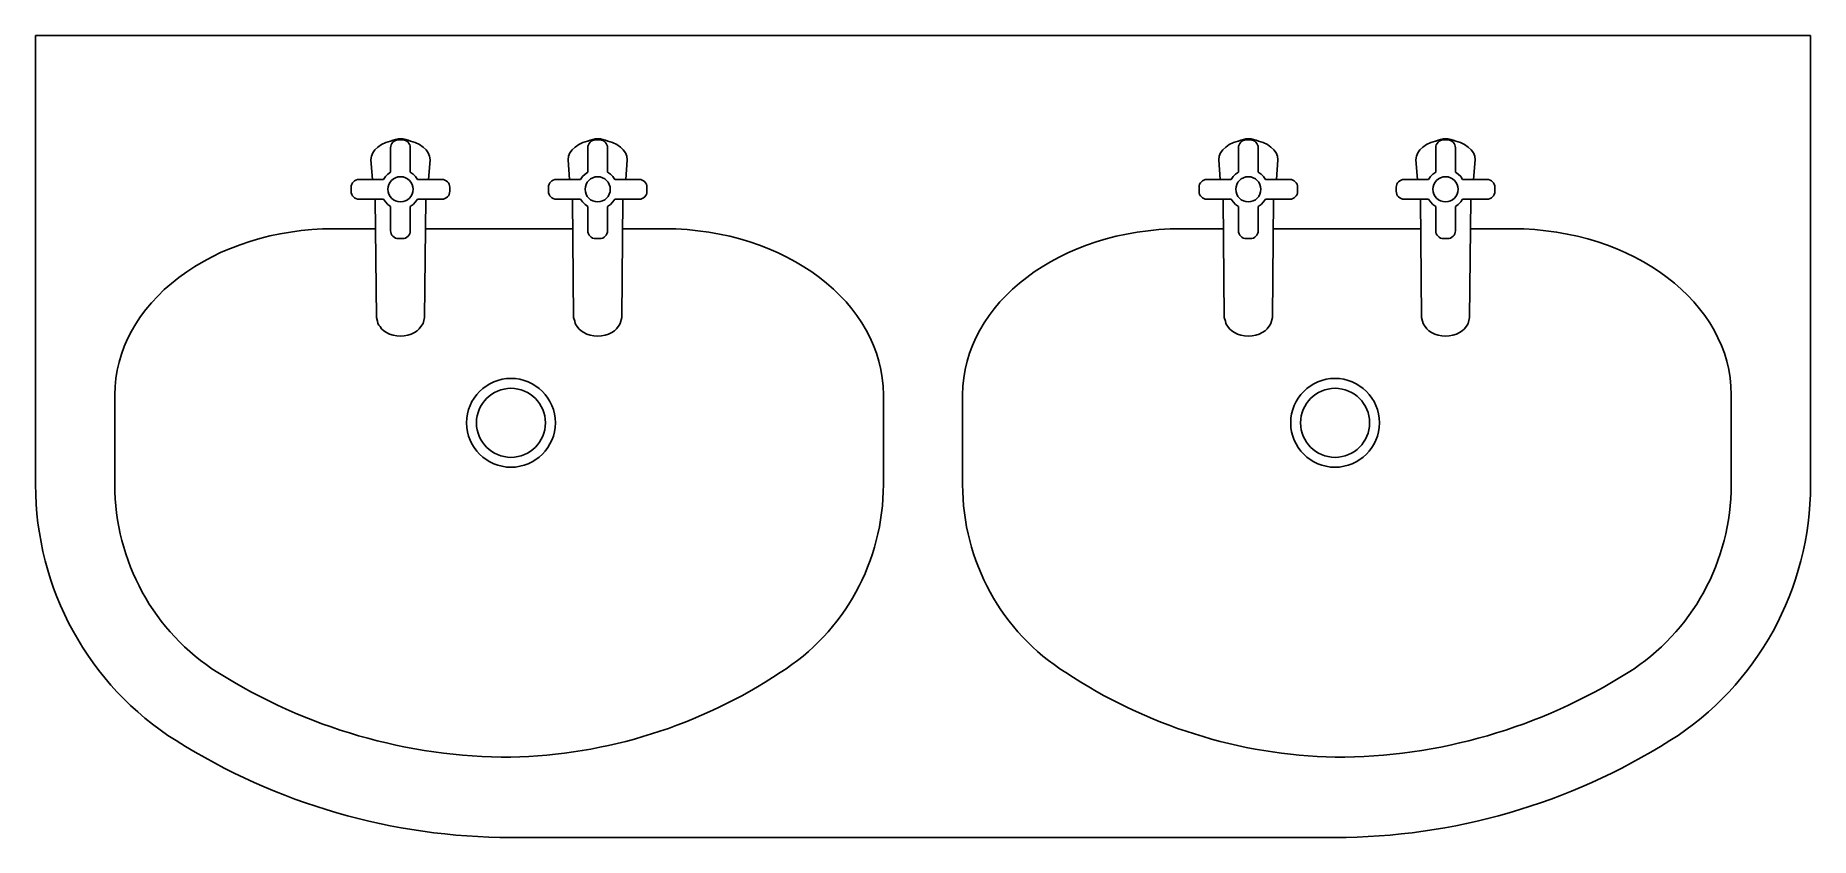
# Model space of a CAD drawing. Header units: millimetres. Extents: x -450 to 450, y 0 to 406.
import ezdxf

# ---------------------------------------------------------------- set-up
doc = ezdxf.new("R2010")
doc.units = ezdxf.units.MM
doc.layers.add('ceco.net 363', color=7, linetype='Continuous')

msp = doc.modelspace()

# ---------------------------------------------------------------- linework, layer by layer
at = {"layer": 'ceco.net 363', "linetype": 'Continuous'}
for p, q in [((449.99, 406.39), (-450, 406.39)), ((-450, 406.39), (-450, 178.81)), ((449.99, 406.39), (449.99, 178.81)), ((-274.59, 351.12), (-276.44, 349.89)), ((-274.59, 351.12), (-276.44, 349.89)), ((-272.45, 352.12), (-274.59, 351.12)), ((-272.45, 352.12), (-274.59, 351.12)), ((-270.08, 352.86), (-272.45, 352.12)), ((-270.08, 352.86), (-272.45, 352.12)), ((-269.95, 352.88), (-270.08, 352.86)), ((-269.95, 352.88), (-270.08, 352.86)), ((-265.95, 353.46), (-263.95, 353.46)), ((-259.82, 352.86), (-259.95, 352.88)), ((-259.82, 352.86), (-259.95, 352.88)), ((-257.45, 352.12), (-259.82, 352.86)), ((-257.45, 352.12), (-259.82, 352.86)), ((-255.31, 351.12), (-257.45, 352.12)), ((-255.31, 351.12), (-257.45, 352.12)), ((-253.46, 349.89), (-255.31, 351.12)), ((-253.46, 349.89), (-255.31, 351.12)), ((-174.59, 351.12), (-176.44, 349.89)), ((-174.59, 351.12), (-176.44, 349.89)), ((-172.45, 352.12), (-174.59, 351.12)), ((-172.45, 352.12), (-174.59, 351.12)), ((-170.08, 352.86), (-172.45, 352.12)), ((-170.08, 352.86), (-172.45, 352.12)), ((-169.95, 352.88), (-170.08, 352.86)), ((-169.95, 352.88), (-170.08, 352.86)), ((-165.95, 353.46), (-163.95, 353.46)), ((-159.82, 352.86), (-159.95, 352.88)), ((-159.82, 352.86), (-159.95, 352.88)), ((-157.45, 352.12), (-159.82, 352.86)), ((-157.45, 352.12), (-159.82, 352.86)), ((-155.31, 351.12), (-157.45, 352.12)), ((-155.31, 351.12), (-157.45, 352.12)), ((-153.46, 349.89), (-155.31, 351.12)), ((-153.46, 349.89), (-155.31, 351.12)), ((155.31, 351.12), (153.46, 349.89)), ((155.31, 351.12), (153.46, 349.89)), ((157.45, 352.12), (155.31, 351.12)), ((157.45, 352.12), (155.31, 351.12)), ((159.82, 352.86), (157.45, 352.12)), ((159.82, 352.86), (157.45, 352.12)), ((159.95, 352.88), (159.82, 352.86)), ((159.95, 352.88), (159.82, 352.86)), ((163.95, 353.46), (165.95, 353.46)), ((170.08, 352.86), (169.95, 352.88)), ((170.08, 352.86), (169.95, 352.88)), ((172.45, 352.12), (170.08, 352.86)), ((172.45, 352.12), (170.08, 352.86)), ((174.59, 351.12), (172.45, 352.12)), ((174.59, 351.12), (172.45, 352.12)), ((176.44, 349.89), (174.59, 351.12)), ((176.44, 349.89), (174.59, 351.12)), ((255.31, 351.12), (253.46, 349.89)), ((255.31, 351.12), (253.46, 349.89)), ((257.45, 352.12), (255.31, 351.12)), ((257.45, 352.12), (255.31, 351.12)), ((259.82, 352.86), (257.45, 352.12)), ((259.82, 352.86), (257.45, 352.12)), ((259.95, 352.88), (259.82, 352.86)), ((259.95, 352.88), (259.82, 352.86)), ((263.95, 353.46), (265.95, 353.46)), ((270.08, 352.86), (269.95, 352.88)), ((270.08, 352.86), (269.95, 352.88)), ((272.45, 352.12), (270.08, 352.86)), ((272.45, 352.12), (270.08, 352.86)), ((274.59, 351.12), (272.45, 352.12)), ((274.59, 351.12), (272.45, 352.12)), ((276.44, 349.89), (274.59, 351.12)), ((276.44, 349.89), (274.59, 351.12)), ((-279.72, 345.2), (-279.95, 343.46)), ((-279.72, 345.2), (-279.95, 343.46)), ((-279.95, 343.46), (-279.2, 333.46)), ((-279.95, 343.46), (-279.2, 333.46)), ((-279.04, 346.88), (-279.72, 345.2)), ((-279.04, 346.88), (-279.72, 345.2)), ((-277.94, 348.46), (-279.04, 346.88)), ((-277.94, 348.46), (-279.04, 346.88)), ((-276.44, 349.89), (-277.94, 348.46)), ((-276.44, 349.89), (-277.94, 348.46)), ((-269.95, 337.12), (-269.95, 349.46)), ((-259.95, 337.12), (-259.95, 349.46)), ((-251.96, 348.46), (-253.46, 349.89)), ((-251.96, 348.46), (-253.46, 349.89)), ((-250.85, 346.88), (-251.96, 348.46)), ((-250.85, 346.88), (-251.96, 348.46)), ((-250.18, 345.2), (-250.85, 346.88)), ((-250.18, 345.2), (-250.85, 346.88)), ((-249.95, 343.46), (-250.7, 333.46)), ((-249.95, 343.46), (-250.7, 333.46)), ((-249.95, 343.46), (-250.18, 345.2)), ((-249.95, 343.46), (-250.18, 345.2)), ((-179.72, 345.2), (-179.95, 343.46)), ((-179.72, 345.2), (-179.95, 343.46)), ((-179.95, 343.46), (-179.2, 333.46)), ((-179.95, 343.46), (-179.2, 333.46)), ((-179.04, 346.88), (-179.72, 345.2)), ((-179.04, 346.88), (-179.72, 345.2)), ((-177.94, 348.46), (-179.04, 346.88)), ((-177.94, 348.46), (-179.04, 346.88)), ((-176.44, 349.89), (-177.94, 348.46)), ((-176.44, 349.89), (-177.94, 348.46)), ((-169.95, 337.12), (-169.95, 349.46)), ((-159.95, 337.12), (-159.95, 349.46)), ((-151.96, 348.46), (-153.46, 349.89)), ((-151.96, 348.46), (-153.46, 349.89)), ((-150.85, 346.88), (-151.96, 348.46)), ((-150.85, 346.88), (-151.96, 348.46)), ((-150.18, 345.2), (-150.85, 346.88)), ((-150.18, 345.2), (-150.85, 346.88)), ((-149.95, 343.46), (-150.7, 333.46)), ((-149.95, 343.46), (-150.7, 333.46)), ((-149.95, 343.46), (-150.18, 345.2)), ((-149.95, 343.46), (-150.18, 345.2)), ((150.18, 345.2), (149.95, 343.46)), ((150.18, 345.2), (149.95, 343.46)), ((149.95, 343.46), (150.7, 333.46)), ((149.95, 343.46), (150.7, 333.46)), ((150.85, 346.88), (150.18, 345.2)), ((150.85, 346.88), (150.18, 345.2)), ((151.96, 348.46), (150.85, 346.88)), ((151.96, 348.46), (150.85, 346.88)), ((153.46, 349.89), (151.96, 348.46)), ((153.46, 349.89), (151.96, 348.46)), ((159.95, 337.12), (159.95, 349.46)), ((169.95, 337.12), (169.95, 349.46)), ((177.94, 348.46), (176.44, 349.89)), ((177.94, 348.46), (176.44, 349.89)), ((179.04, 346.88), (177.94, 348.46)), ((179.04, 346.88), (177.94, 348.46)), ((179.72, 345.2), (179.04, 346.88)), ((179.72, 345.2), (179.04, 346.88)), ((179.95, 343.46), (179.2, 333.46)), ((179.95, 343.46), (179.2, 333.46)), ((179.95, 343.46), (179.72, 345.2)), ((179.95, 343.46), (179.72, 345.2)), ((250.18, 345.2), (249.95, 343.46)), ((250.18, 345.2), (249.95, 343.46)), ((249.95, 343.46), (250.7, 333.46)), ((249.95, 343.46), (250.7, 333.46)), ((250.85, 346.88), (250.18, 345.2)), ((250.85, 346.88), (250.18, 345.2)), ((251.96, 348.46), (250.85, 346.88)), ((251.96, 348.46), (250.85, 346.88)), ((253.46, 349.89), (251.96, 348.46)), ((253.46, 349.89), (251.96, 348.46)), ((259.95, 337.12), (259.95, 349.46)), ((269.95, 337.12), (269.95, 349.46)), ((277.94, 348.46), (276.44, 349.89)), ((277.94, 348.46), (276.44, 349.89)), ((279.04, 346.88), (277.94, 348.46)), ((279.04, 346.88), (277.94, 348.46)), ((279.72, 345.2), (279.04, 346.88)), ((279.72, 345.2), (279.04, 346.88)), ((279.95, 343.46), (279.2, 333.46)), ((279.95, 343.46), (279.2, 333.46)), ((279.95, 343.46), (279.72, 345.2)), ((279.95, 343.46), (279.72, 345.2)), ((-285.95, 333.46), (-273.61, 333.46)), ((-272.61, 334.89), (-273.61, 333.46)), ((-272.61, 334.89), (-273.61, 333.46)), ((-271.38, 336.12), (-272.61, 334.89)), ((-271.38, 336.12), (-272.61, 334.89)), ((-269.95, 337.12), (-271.38, 336.12)), ((-269.95, 337.12), (-271.38, 336.12)), ((-258.52, 336.12), (-259.95, 337.12)), ((-258.52, 336.12), (-259.95, 337.12)), ((-257.29, 334.89), (-258.52, 336.12)), ((-257.29, 334.89), (-258.52, 336.12)), ((-256.29, 333.46), (-257.29, 334.89)), ((-256.29, 333.46), (-257.29, 334.89)), ((-256.29, 333.46), (-243.95, 333.46)), ((-185.95, 333.46), (-173.61, 333.46)), ((-172.61, 334.89), (-173.61, 333.46)), ((-172.61, 334.89), (-173.61, 333.46)), ((-171.38, 336.12), (-172.61, 334.89)), ((-171.38, 336.12), (-172.61, 334.89)), ((-169.95, 337.12), (-171.38, 336.12)), ((-169.95, 337.12), (-171.38, 336.12)), ((-158.52, 336.12), (-159.95, 337.12)), ((-158.52, 336.12), (-159.95, 337.12)), ((-157.29, 334.89), (-158.52, 336.12)), ((-157.29, 334.89), (-158.52, 336.12)), ((-156.29, 333.46), (-157.29, 334.89)), ((-156.29, 333.46), (-157.29, 334.89)), ((-156.29, 333.46), (-143.95, 333.46)), ((143.95, 333.46), (156.29, 333.46)), ((157.29, 334.89), (156.29, 333.46)), ((157.29, 334.89), (156.29, 333.46)), ((158.52, 336.12), (157.29, 334.89)), ((158.52, 336.12), (157.29, 334.89)), ((159.95, 337.12), (158.52, 336.12)), ((159.95, 337.12), (158.52, 336.12)), ((171.38, 336.12), (169.95, 337.12)), ((171.38, 336.12), (169.95, 337.12)), ((172.61, 334.89), (171.38, 336.12)), ((172.61, 334.89), (171.38, 336.12)), ((173.61, 333.46), (172.61, 334.89)), ((173.61, 333.46), (172.61, 334.89)), ((173.61, 333.46), (185.95, 333.46)), ((243.95, 333.46), (256.29, 333.46)), ((257.29, 334.89), (256.29, 333.46)), ((257.29, 334.89), (256.29, 333.46)), ((258.52, 336.12), (257.29, 334.89)), ((258.52, 336.12), (257.29, 334.89)), ((259.95, 337.12), (258.52, 336.12)), ((259.95, 337.12), (258.52, 336.12)), ((271.38, 336.12), (269.95, 337.12)), ((271.38, 336.12), (269.95, 337.12)), ((272.61, 334.89), (271.38, 336.12)), ((272.61, 334.89), (271.38, 336.12)), ((273.61, 333.46), (272.61, 334.89)), ((273.61, 333.46), (272.61, 334.89)), ((273.61, 333.46), (285.95, 333.46)), ((-289.95, 329.46), (-289.95, 327.46)), ((-239.95, 327.46), (-239.95, 329.46)), ((-189.95, 329.46), (-189.95, 327.46)), ((-139.95, 327.46), (-139.95, 329.46)), ((139.95, 329.46), (139.95, 327.46)), ((189.95, 327.46), (189.95, 329.46)), ((239.95, 329.46), (239.95, 327.46)), ((289.95, 327.46), (289.95, 329.46)), ((-285.95, 323.46), (-273.61, 323.46)), ((-277.74, 323.46), (-277.17, 263.46)), ((-277.74, 323.46), (-277.17, 263.46)), ((-273.61, 323.46), (-272.61, 322.03)), ((-273.61, 323.46), (-272.61, 322.03)), ((-272.61, 322.03), (-271.38, 320.8)), ((-272.61, 322.03), (-271.38, 320.8)), ((-271.38, 320.8), (-269.95, 319.8)), ((-271.38, 320.8), (-269.95, 319.8)), ((-269.95, 307.46), (-269.95, 319.8)), ((-259.95, 319.8), (-258.52, 320.8)), ((-259.95, 319.8), (-258.52, 320.8)), ((-259.95, 307.46), (-259.95, 319.8)), ((-258.52, 320.8), (-257.29, 322.03)), ((-258.52, 320.8), (-257.29, 322.03)), ((-257.29, 322.03), (-256.29, 323.46)), ((-257.29, 322.03), (-256.29, 323.46)), ((-256.29, 323.46), (-243.95, 323.46)), ((-252.16, 323.46), (-252.73, 263.46)), ((-252.16, 323.46), (-252.73, 263.46)), ((-185.95, 323.46), (-173.61, 323.46)), ((-177.74, 323.46), (-177.17, 263.46)), ((-177.74, 323.46), (-177.17, 263.46)), ((-173.61, 323.46), (-172.61, 322.03)), ((-173.61, 323.46), (-172.61, 322.03)), ((-172.61, 322.03), (-171.38, 320.8)), ((-172.61, 322.03), (-171.38, 320.8)), ((-171.38, 320.8), (-169.95, 319.8)), ((-171.38, 320.8), (-169.95, 319.8)), ((-169.95, 307.46), (-169.95, 319.8)), ((-159.95, 319.8), (-158.52, 320.8)), ((-159.95, 319.8), (-158.52, 320.8)), ((-159.95, 307.46), (-159.95, 319.8)), ((-158.52, 320.8), (-157.29, 322.03)), ((-158.52, 320.8), (-157.29, 322.03)), ((-157.29, 322.03), (-156.29, 323.46)), ((-157.29, 322.03), (-156.29, 323.46)), ((-156.29, 323.46), (-143.95, 323.46)), ((-152.16, 323.46), (-152.73, 263.46)), ((-152.16, 323.46), (-152.73, 263.46)), ((143.95, 323.46), (156.29, 323.46)), ((152.16, 323.46), (152.73, 263.46)), ((152.16, 323.46), (152.73, 263.46)), ((156.29, 323.46), (157.29, 322.03)), ((156.29, 323.46), (157.29, 322.03)), ((157.29, 322.03), (158.52, 320.8)), ((157.29, 322.03), (158.52, 320.8)), ((158.52, 320.8), (159.95, 319.8)), ((158.52, 320.8), (159.95, 319.8)), ((159.95, 307.46), (159.95, 319.8)), ((169.95, 319.8), (171.38, 320.8)), ((169.95, 319.8), (171.38, 320.8)), ((169.95, 307.46), (169.95, 319.8)), ((171.38, 320.8), (172.61, 322.03)), ((171.38, 320.8), (172.61, 322.03)), ((172.61, 322.03), (173.61, 323.46)), ((172.61, 322.03), (173.61, 323.46)), ((173.61, 323.46), (185.95, 323.46)), ((177.74, 323.46), (177.17, 263.46)), ((177.74, 323.46), (177.17, 263.46)), ((243.95, 323.46), (256.29, 323.46)), ((252.16, 323.46), (252.73, 263.46)), ((252.16, 323.46), (252.73, 263.46)), ((256.29, 323.46), (257.29, 322.03)), ((256.29, 323.46), (257.29, 322.03)), ((257.29, 322.03), (258.52, 320.8)), ((257.29, 322.03), (258.52, 320.8)), ((258.52, 320.8), (259.95, 319.8)), ((258.52, 320.8), (259.95, 319.8)), ((259.95, 307.46), (259.95, 319.8)), ((269.95, 319.8), (271.38, 320.8)), ((269.95, 319.8), (271.38, 320.8)), ((269.95, 307.46), (269.95, 319.8)), ((271.38, 320.8), (272.61, 322.03)), ((271.38, 320.8), (272.61, 322.03)), ((272.61, 322.03), (273.61, 323.46)), ((272.61, 322.03), (273.61, 323.46)), ((273.61, 323.46), (285.95, 323.46)), ((277.74, 323.46), (277.17, 263.46)), ((277.74, 323.46), (277.17, 263.46)), ((-277.6, 308.45), (-298.92, 308.45)), ((-177.6, 308.45), (-252.3, 308.45)), ((-130.98, 308.45), (-152.3, 308.45)), ((152.3, 308.45), (130.97, 308.45)), ((252.3, 308.45), (177.6, 308.45)), ((298.92, 308.45), (277.6, 308.45)), ((-265.95, 303.46), (-263.95, 303.46)), ((-165.95, 303.46), (-163.95, 303.46)), ((163.95, 303.46), (165.95, 303.46)), ((263.95, 303.46), (265.95, 303.46)), ((-277.17, 263.46), (-276.61, 261.63)), ((-277.17, 263.46), (-276.61, 261.63)), ((-276.61, 261.63), (-276.38, 260.51)), ((-252.73, 263.46), (-253.52, 260.51)), ((-252.73, 263.46), (-253.52, 260.51)), ((-177.17, 263.46), (-176.61, 261.63)), ((-177.17, 263.46), (-176.61, 261.63)), ((-176.61, 261.63), (-176.38, 260.51)), ((-152.73, 263.46), (-153.52, 260.51)), ((-152.73, 263.46), (-153.52, 260.51)), ((152.73, 263.46), (153.29, 261.63)), ((152.73, 263.46), (153.29, 261.63)), ((153.29, 261.63), (153.52, 260.51)), ((177.17, 263.46), (176.38, 260.51)), ((177.17, 263.46), (176.38, 260.51)), ((252.73, 263.46), (253.29, 261.63)), ((252.73, 263.46), (253.29, 261.63)), ((253.29, 261.63), (253.52, 260.51)), ((277.17, 263.46), (276.38, 260.51)), ((277.17, 263.46), (276.38, 260.51)), ((-275.86, 259.59), (-276.38, 260.51)), ((-275.86, 259.59), (-276.38, 260.51)), ((-275.86, 259.59), (-275.31, 258.95)), ((-275.86, 259.59), (-275.31, 258.95)), ((-274.5, 257.79), (-275.31, 258.95)), ((-274.5, 257.79), (-275.31, 258.95)), ((-273.4, 256.74), (-274.5, 257.79)), ((-273.4, 256.74), (-274.5, 257.79)), ((-272.04, 255.83), (-273.4, 256.74)), ((-272.04, 255.83), (-273.4, 256.74)), ((-270.46, 255.09), (-272.04, 255.83)), ((-270.46, 255.09), (-272.04, 255.83)), ((-268.72, 254.55), (-270.46, 255.09)), ((-268.72, 254.55), (-270.46, 255.09)), ((-266.86, 254.22), (-268.72, 254.55)), ((-266.86, 254.22), (-268.72, 254.55)), ((-264.95, 254.11), (-266.86, 254.22)), ((-264.95, 254.11), (-266.86, 254.22)), ((-263.03, 254.22), (-264.95, 254.11)), ((-263.03, 254.22), (-264.95, 254.11)), ((-261.18, 254.55), (-263.03, 254.22)), ((-261.18, 254.55), (-263.03, 254.22)), ((-259.44, 255.09), (-261.18, 254.55)), ((-259.44, 255.09), (-261.18, 254.55)), ((-257.86, 255.83), (-259.44, 255.09)), ((-257.86, 255.83), (-259.44, 255.09)), ((-256.5, 256.74), (-257.86, 255.83)), ((-256.5, 256.74), (-257.86, 255.83)), ((-255.4, 257.79), (-256.5, 256.74)), ((-255.4, 257.79), (-256.5, 256.74)), ((-254.04, 259.59), (-255.4, 257.79)), ((-254.04, 259.59), (-255.4, 257.79)), ((-253.52, 260.51), (-254.04, 259.59)), ((-253.52, 260.51), (-254.04, 259.59)), ((-175.86, 259.59), (-176.38, 260.51)), ((-175.86, 259.59), (-176.38, 260.51)), ((-175.86, 259.59), (-175.31, 258.95)), ((-175.86, 259.59), (-175.31, 258.95)), ((-174.5, 257.79), (-175.31, 258.95)), ((-174.5, 257.79), (-175.31, 258.95)), ((-173.4, 256.74), (-174.5, 257.79)), ((-173.4, 256.74), (-174.5, 257.79)), ((-172.04, 255.83), (-173.4, 256.74)), ((-172.04, 255.83), (-173.4, 256.74)), ((-170.46, 255.09), (-172.04, 255.83)), ((-170.46, 255.09), (-172.04, 255.83)), ((-168.72, 254.55), (-170.46, 255.09)), ((-168.72, 254.55), (-170.46, 255.09)), ((-166.86, 254.22), (-168.72, 254.55)), ((-166.86, 254.22), (-168.72, 254.55)), ((-164.95, 254.11), (-166.86, 254.22)), ((-164.95, 254.11), (-166.86, 254.22)), ((-163.03, 254.22), (-164.95, 254.11)), ((-163.03, 254.22), (-164.95, 254.11)), ((-161.18, 254.55), (-163.03, 254.22)), ((-161.18, 254.55), (-163.03, 254.22)), ((-159.44, 255.09), (-161.18, 254.55)), ((-159.44, 255.09), (-161.18, 254.55)), ((-157.86, 255.83), (-159.44, 255.09)), ((-157.86, 255.83), (-159.44, 255.09)), ((-156.5, 256.74), (-157.86, 255.83)), ((-156.5, 256.74), (-157.86, 255.83)), ((-155.4, 257.79), (-156.5, 256.74)), ((-155.4, 257.79), (-156.5, 256.74)), ((-154.04, 259.59), (-155.4, 257.79)), ((-154.04, 259.59), (-155.4, 257.79)), ((-153.52, 260.51), (-154.04, 259.59)), ((-153.52, 260.51), (-154.04, 259.59)), ((154.04, 259.59), (153.52, 260.51)), ((154.04, 259.59), (153.52, 260.51)), ((154.04, 259.59), (154.59, 258.95)), ((154.04, 259.59), (154.59, 258.95)), ((155.4, 257.79), (154.59, 258.95)), ((155.4, 257.79), (154.59, 258.95)), ((156.5, 256.74), (155.4, 257.79)), ((156.5, 256.74), (155.4, 257.79)), ((157.86, 255.83), (156.5, 256.74)), ((157.86, 255.83), (156.5, 256.74)), ((159.44, 255.09), (157.86, 255.83)), ((159.44, 255.09), (157.86, 255.83)), ((161.18, 254.55), (159.44, 255.09)), ((161.18, 254.55), (159.44, 255.09)), ((163.03, 254.22), (161.18, 254.55)), ((163.03, 254.22), (161.18, 254.55)), ((164.95, 254.11), (163.03, 254.22)), ((164.95, 254.11), (163.03, 254.22)), ((166.86, 254.22), (164.95, 254.11)), ((166.86, 254.22), (164.95, 254.11)), ((168.72, 254.55), (166.86, 254.22)), ((168.72, 254.55), (166.86, 254.22)), ((170.46, 255.09), (168.72, 254.55)), ((170.46, 255.09), (168.72, 254.55)), ((172.04, 255.83), (170.46, 255.09)), ((172.04, 255.83), (170.46, 255.09)), ((173.4, 256.74), (172.04, 255.83)), ((173.4, 256.74), (172.04, 255.83)), ((174.5, 257.79), (173.4, 256.74)), ((174.5, 257.79), (173.4, 256.74)), ((175.86, 259.59), (174.5, 257.79)), ((175.86, 259.59), (174.5, 257.79)), ((176.38, 260.51), (175.86, 259.59)), ((176.38, 260.51), (175.86, 259.59)), ((254.04, 259.59), (253.52, 260.51)), ((254.04, 259.59), (253.52, 260.51)), ((254.04, 259.59), (254.59, 258.95)), ((254.04, 259.59), (254.59, 258.95)), ((255.4, 257.79), (254.59, 258.95)), ((255.4, 257.79), (254.59, 258.95)), ((256.5, 256.74), (255.4, 257.79)), ((256.5, 256.74), (255.4, 257.79)), ((257.86, 255.83), (256.5, 256.74)), ((257.86, 255.83), (256.5, 256.74)), ((259.44, 255.09), (257.86, 255.83)), ((259.44, 255.09), (257.86, 255.83)), ((261.18, 254.55), (259.44, 255.09)), ((261.18, 254.55), (259.44, 255.09)), ((263.03, 254.22), (261.18, 254.55)), ((263.03, 254.22), (261.18, 254.55)), ((264.95, 254.11), (263.03, 254.22)), ((264.95, 254.11), (263.03, 254.22)), ((266.86, 254.22), (264.95, 254.11)), ((266.86, 254.22), (264.95, 254.11)), ((268.72, 254.55), (266.86, 254.22)), ((268.72, 254.55), (266.86, 254.22)), ((270.46, 255.09), (268.72, 254.55)), ((270.46, 255.09), (268.72, 254.55)), ((272.04, 255.83), (270.46, 255.09)), ((272.04, 255.83), (270.46, 255.09)), ((273.4, 256.74), (272.04, 255.83)), ((273.4, 256.74), (272.04, 255.83)), ((274.5, 257.79), (273.4, 256.74)), ((274.5, 257.79), (273.4, 256.74)), ((275.86, 259.59), (274.5, 257.79)), ((275.86, 259.59), (274.5, 257.79)), ((276.38, 260.51), (275.86, 259.59)), ((276.38, 260.51), (275.86, 259.59)), ((-409.81, 224.33), (-409.81, 178.81)), ((-20.1, 178.81), (-20.1, 224.33)), ((20.08, 224.33), (20.08, 178.81)), ((409.81, 178.81), (409.81, 224.33)), ((-208.92, 0), (208.92, 0))]:
    msp.add_line(p, q, dxfattribs=at)
at = {"layer": 'ceco.net 363'}
for centre in [(-264.95, 328.46), (-164.95, 328.46), (164.95, 328.46), (264.95, 328.46)]:
    msp.add_circle(centre, 6.38, dxfattribs=at)
for centre in [(-264.91, 342.47), (-164.91, 342.47), (164.99, 342.47), (264.99, 342.47)]:
    msp.add_arc(centre, 11.56, 63.89211, 115.84459, dxfattribs=at)
at = {"layer": 'ceco.net 363', "linetype": 'Continuous'}
for centre, start, end in [((-265.95, 349.46), 90, 180), ((-263.95, 349.46), 0, 90), ((-165.95, 349.46), 90, 180), ((-163.95, 349.46), 0, 90), ((163.95, 349.46), 90, 180), ((165.95, 349.46), 0, 90), ((263.95, 349.46), 90, 180), ((265.95, 349.46), 0, 90), ((-285.95, 329.46), 90, 180), ((-243.95, 329.46), 0, 90), ((-185.95, 329.46), 90, 180), ((-143.95, 329.46), 0, 90), ((143.95, 329.46), 90, 180), ((185.95, 329.46), 0, 90), ((243.95, 329.46), 90, 180), ((285.95, 329.46), 0, 90), ((-285.95, 327.46), 180, 270), ((-243.95, 327.46), 270, 0), ((-185.95, 327.46), 180, 270), ((-143.95, 327.46), 270, 0), ((143.95, 327.46), 180, 270), ((185.95, 327.46), 270, 0), ((243.95, 327.46), 180, 270), ((285.95, 327.46), 270, 0), ((-265.95, 307.46), 180, 270), ((-263.95, 307.46), 270, 0), ((-165.95, 307.46), 180, 270), ((-163.95, 307.46), 270, 0), ((163.95, 307.46), 180, 270), ((165.95, 307.46), 270, 0), ((263.95, 307.46), 180, 270), ((265.95, 307.46), 270, 0)]:
    msp.add_arc(centre, 4, start, end, dxfattribs=at)
for centre, major_axis, ratio, start_param, end_param in [((-298.92, 224.33), (110.89, 0), 0.758611, 1.570796, 3.141593), ((-130.98, 224.33), (-110.89, 0), 0.758611, 3.141593, 4.712389), ((130.97, 224.33), (-110.89, 0), 0.758611, -1.570796, 0), ((298.92, 224.33), (-110.89, 0), 0.758611, 3.141593, 4.712389), ((208.92, 210.12), (15.91, 15.91), 1, 5.497787, 11.780972), ((-208.92, 210.12), (-15.91, 15.91), 1, 3.926991, 10.210176), ((-208.92, 210.12), (-12.37, 12.37), 1, 3.926991, 10.210176), ((208.92, 210.12), (12.37, 12.37), 1, 5.497787, 11.780972), ((-298.92, 178.81), (0, 152.8), 0.98865, 1.570796, 2.584993), ((-298.92, 178.81), (0, 112.16), 0.98865, 1.570796, 2.584993), ((-130.98, 178.81), (0, 112.16), 0.98865, 3.698192, 4.712389), ((130.97, 178.81), (0, 112.16), 0.98865, 1.570796, 2.584993), ((298.92, 178.81), (0, 112.16), 0.98865, 3.698192, 4.712389), ((298.92, 178.81), (0, 152.8), 0.98865, 3.698192, 4.712389), ((-208.92, 325.11), (0, 284.47), 0.98865, 2.584993, 3.141593), ((-214.95, 303.76), (0, 263.19), 0.98865, 3.164769, 3.721368), ((214.95, 303.79), (0, 263.22), 0.98865, 2.561846, 3.118445), ((208.92, 325.11), (0, 284.47), 0.98865, 3.141593, 3.698192), ((-208.92, 325.11), (0, 325.11), 0.98865, 2.584993, 3.141593), ((208.92, 325.11), (0, 325.11), 0.98865, 3.141593, 3.698192)]:
    msp.add_ellipse(centre, major_axis=major_axis, ratio=ratio, start_param=start_param, end_param=end_param, dxfattribs=at)

doc.saveas('drawing.dxf')
